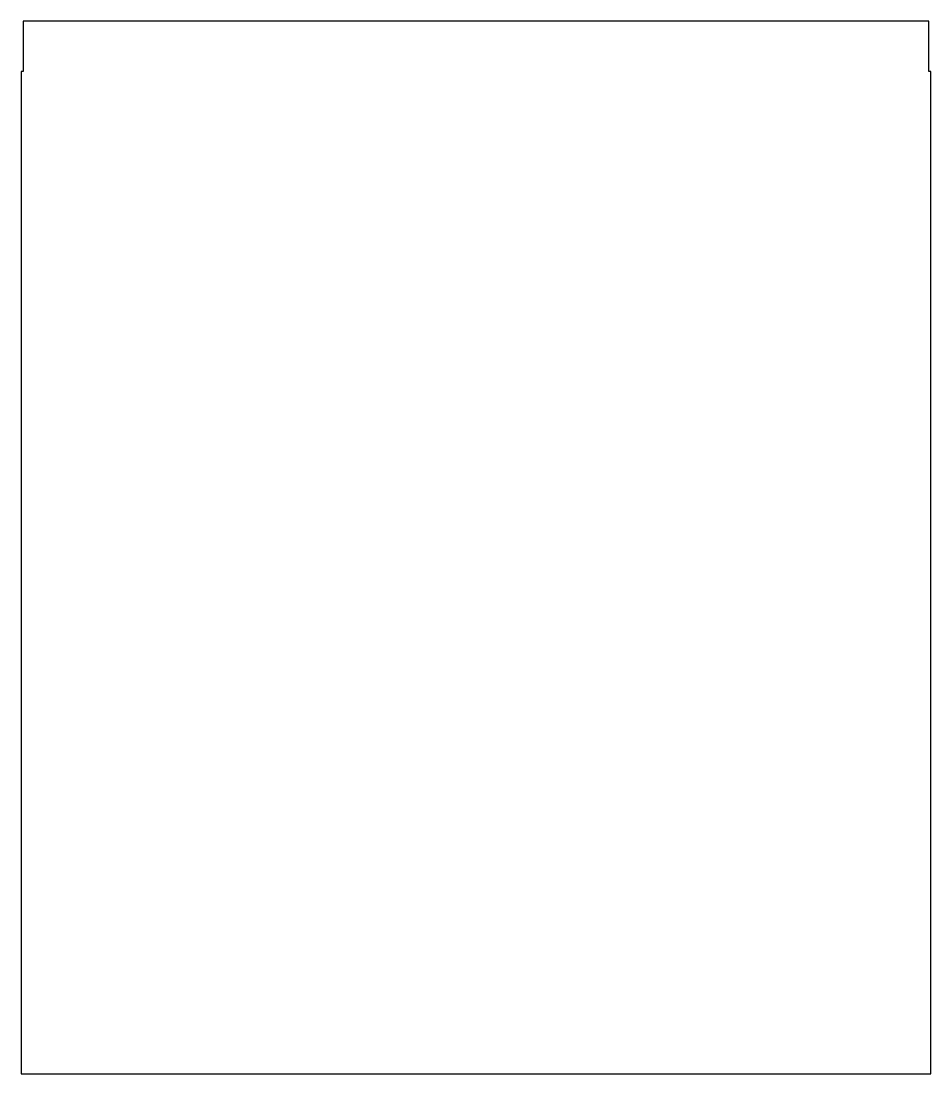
# Model space of a CAD drawing. Header units: millimetres. Extents: x -262 to 188, y -197 to 324.
import ezdxf

# ---------------------------------------------------------------- set-up
doc = ezdxf.new("R2010")
doc.units = ezdxf.units.MM

msp = doc.modelspace()

# ---------------------------------------------------------------- linework, layer by layer
at = {"color": 7, "linetype": 'Continuous', "lineweight": 25}
for p, q in [((-260.84, 323.7), (-260.84, 298.7)), ((187.16, 323.7), (-260.84, 323.7)), ((187.16, 298.7), (187.16, 323.7)), ((-261.84, 298.7), (-261.84, -197.1)), ((-260.84, 298.7), (-261.84, 298.7)), ((188.16, 298.7), (187.16, 298.7)), ((188.16, -197.1), (188.16, 298.7)), ((-261.84, -197.1), (188.16, -197.1))]:
    msp.add_line(p, q, dxfattribs=at)

doc.saveas('drawing.dxf')
